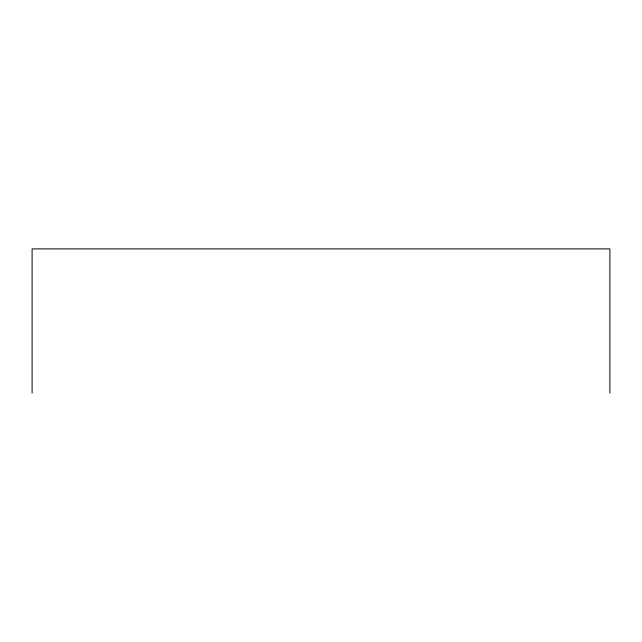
<?xml version="1.0" encoding="UTF-8"?>
<svg xmlns="http://www.w3.org/2000/svg" width="642" height="642" viewBox="0 0 642 642"><rect width="100%" height="100%" fill="white"/><g stroke="black" fill="none" stroke-linecap="round" stroke-linejoin="round"><path stroke-width="0.96" d="M609.9 393.105L609.9 248.895L32.1 248.895L32.1 393.105"/></g></svg>
